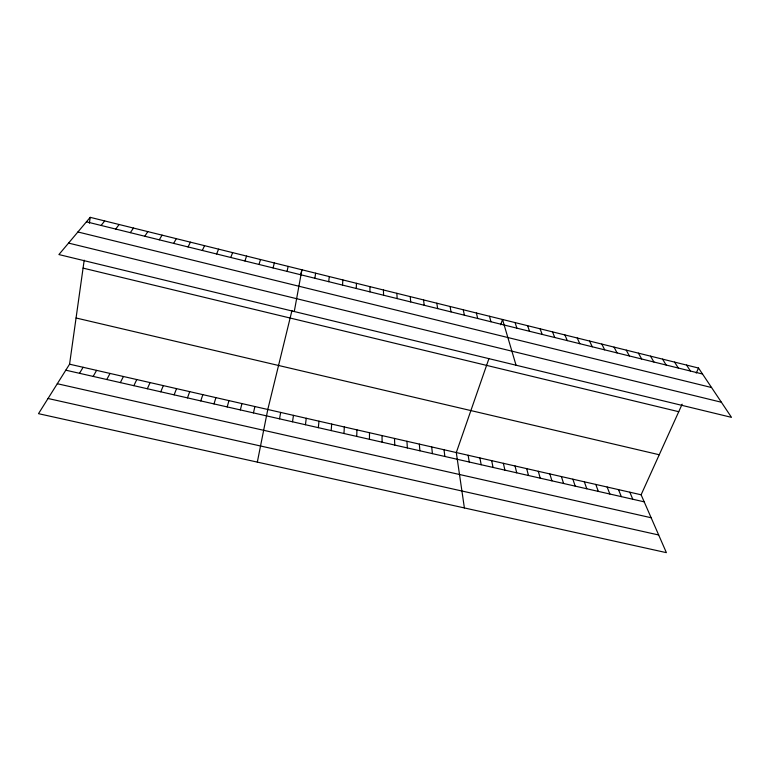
<?xml version="1.0" encoding="UTF-8"?>
<svg xmlns="http://www.w3.org/2000/svg" width="770" height="770" viewBox="0 0 770 770"><rect width="100%" height="100%" fill="white"/><g stroke="black" fill="none" stroke-linecap="round" stroke-linejoin="round"><path stroke-width="1.16" d="M369.456 439.304L369.494 432.721M369.927 291.859L369.966 286.652M356.741 436.407L356.933 429.853M356.24 288.481L356.452 283.302M343.978 433.5L344.325 426.965M331.177 430.594L331.678 424.078M342.506 285.083L342.891 279.943M318.337 427.668L318.982 421.18M328.713 281.676L329.281 276.565M305.449 424.732L306.248 418.274M682.143 404.192L641.112 494.783L666.397 552.658L38.5 413.673L69.57 364.191L84.19 260.183M89.387 223.213L90.206 217.342L698.525 368.041L731.5 417.359L58.905 254.562L90.206 217.342M314.872 278.259L315.623 273.186M292.513 421.787L293.476 415.348M279.539 418.842L280.655 412.422M294.275 311.532L301.907 269.789L300.55 275.362M257.324 462.106L267.796 409.486L291.974 310.483M287.046 271.387L288.153 266.382M253.455 412.903L254.889 406.531M240.356 409.919L241.944 403.576M273.061 267.931L274.341 262.965M227.198 406.926L228.95 400.612M259.018 264.457L260.481 259.529M214.002 403.923L215.918 397.628M200.758 400.91L202.837 394.644M244.927 260.982L246.573 256.083M488.931 358.618L456.302 452.558L464.387 507.94M500.683 324.796L502.521 319.483L516.044 365.211M187.476 397.878L189.709 391.641M230.779 257.488L232.617 252.627M174.135 394.846L176.542 388.638M160.757 391.805L163.327 385.616M216.591 253.975L218.613 249.153M147.34 388.744L150.073 382.584M696.234 373.084L698.525 368.041M202.337 250.452L204.551 245.669M133.865 385.683L136.771 379.552M188.044 246.92L190.44 242.175M120.351 382.603L123.421 376.501M106.78 379.514L110.033 373.44M173.683 243.378L176.282 238.671M93.17 376.414L96.587 370.37M79.512 373.306L83.102 367.29M159.284 239.816L162.066 235.148M144.818 236.246L147.802 231.616M130.303 232.665L133.48 228.064M115.741 229.065L119.109 224.503M101.12 225.446L104.682 220.932M48.029 398.494L658.677 534.986M57.307 383.73L651.141 517.738M65.806 370.187L644.192 501.838M69.57 364.191L641.112 494.783M76.066 317.991L659.236 454.752M83.073 268.114L678.745 411.709M68.559 243.089L721.394 402.238M86.442 221.827L702.519 374.018M77.905 231.972L711.557 387.531M686.571 365.076L690.43 371.034M674.587 362.112L678.303 368.041M662.566 359.128L666.137 365.028M650.496 356.144L653.923 362.016M638.388 353.141L641.679 358.993M626.241 350.138L629.388 355.952M614.056 347.116L617.049 352.91M601.832 344.084L604.681 349.85M589.56 341.052L592.265 346.779M577.25 338.001L579.8 343.709M564.901 334.94L567.307 340.619M629.822 492.203L632.786 499.239M618.503 489.614L621.342 496.631M552.514 331.87L554.756 337.52M607.155 487.025L609.859 494.022M540.078 328.79L542.176 334.411M595.768 484.417L598.348 491.404M584.343 481.808L586.788 488.767M527.604 325.7L529.548 331.293M572.88 479.19L575.2 486.13M515.082 322.601L516.872 328.155M561.388 476.563L563.582 483.493M549.857 473.925L551.917 480.836M538.288 471.288L540.222 478.17M489.479 316.258L490.952 321.754M526.69 468.632L528.48 475.504M515.053 465.975L516.709 472.819M476.389 313.015L477.698 318.482M503.378 463.309L504.899 470.133M463.251 309.761L464.397 315.19M491.664 460.633L493.05 467.438M479.912 457.948L481.173 464.733M450.065 306.489L451.037 311.898M468.131 455.253L469.248 462.019M436.831 303.216L437.639 308.587M444.021 449.747L444.868 456.466M423.548 299.925L424.203 305.267M431.7 446.937L432.403 453.626M410.227 296.623L410.708 301.927M419.342 444.107L419.891 450.787M406.945 441.277L407.349 447.928M396.858 293.312L397.166 298.587M394.5 438.438L394.76 445.06M383.441 289.982L383.566 295.228M382.016 435.579L382.122 442.192"/></g></svg>
